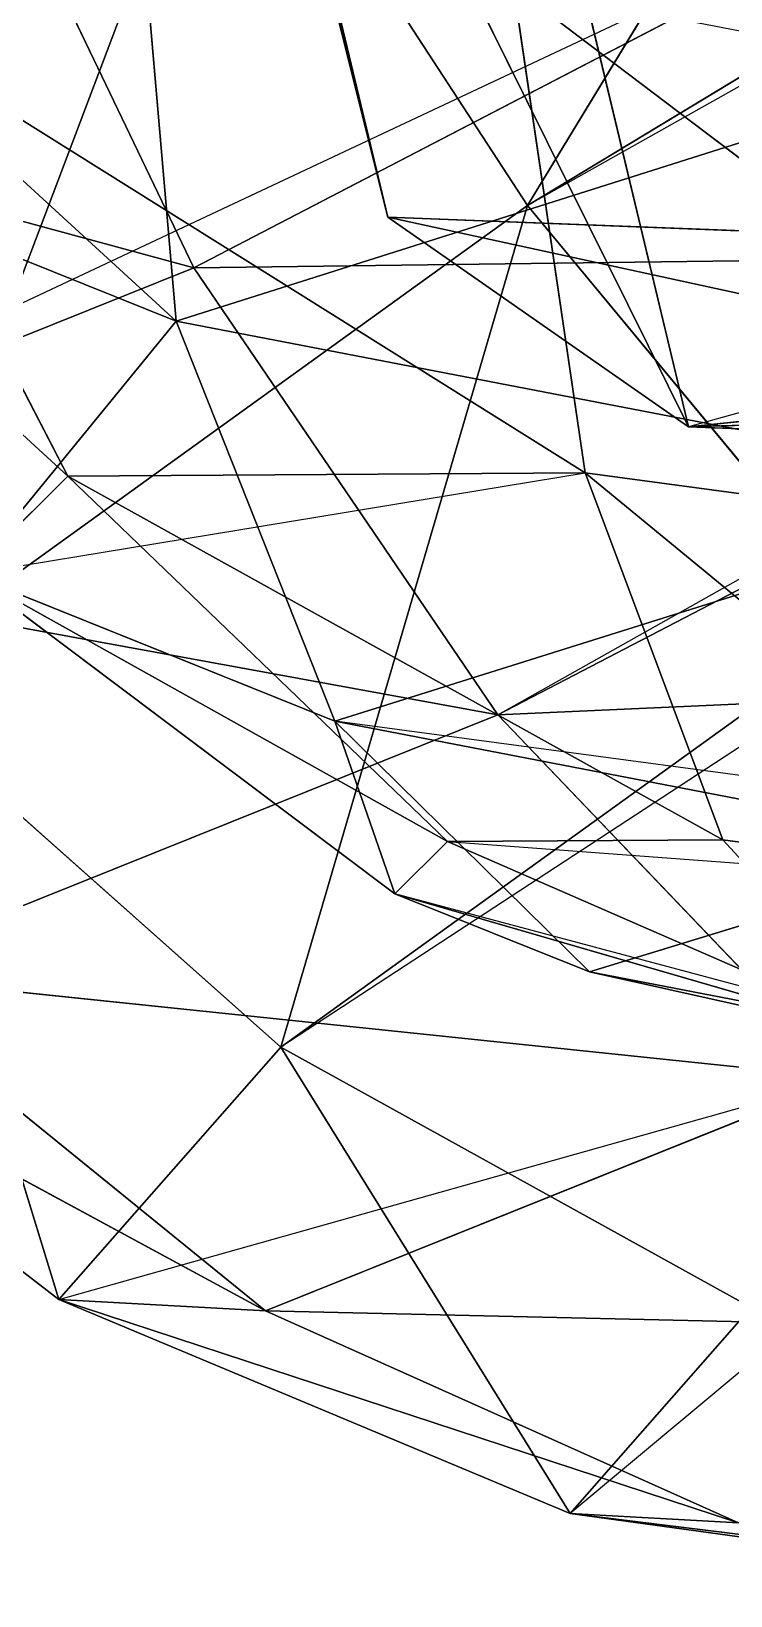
# Model space of a CAD drawing. Header units: metres. Extents: x -96 to 96, y -95 to 95.
# Drawn here: x -49.8 to -18.2, y -95.3 to -24.7 of the extents above; entities that cross this region are included whole.
import ezdxf

# ---------------------------------------------------------------- set-up
doc = ezdxf.new("R2010")
doc.units = ezdxf.units.M

msp = doc.modelspace()

# ---------------------------------------------------------------- linework, layer by layer
for p, q in [((-33.64251, -33.069374, -404.82666), (-45.41578, 15.281598, -416.49927)), ((-33.64251, -33.069374, -404.82666), (-45.41578, 15.281598, -416.49927)), ((0.8056259, 13.742645, -506.70004), (-27.3273, -32.541424, -497.77515)), ((0.8056259, 13.742645, -506.70004), (-27.3273, -32.541424, -497.77515)), ((-41.955063, 1.6096878, -436.9555), (-33.64251, -33.069374, -404.82666)), ((-20.053642, -42.52649, -423.35394), (-41.955063, 1.6096878, -436.9555)), ((-41.955063, 1.6096878, -436.9555), (-33.64251, -33.069374, -404.82666)), ((-20.053642, -42.52649, -423.35394), (-41.955063, 1.6096878, -436.9555)), ((-27.3273, -32.541424, -497.77515), (13.069283, -8.111326, -506.4519)), ((-27.3273, -32.541424, -497.77515), (13.069283, -8.111326, -506.4519)), ((-41.015987, -11.549254, -497.71722), (-57.108166, -53.98237, -466.83347)), ((-41.015987, -11.549254, -497.71722), (-57.108166, -53.98237, -466.83347)), ((-41.015987, -11.549254, -497.71722), (-27.3273, -32.541424, -497.77515)), ((-41.015987, -11.549254, -497.71722), (-27.3273, -32.541424, -497.77515)), ((-27.252522, -12.49354, -451.17834), (-20.053642, -42.52649, -423.35394)), ((-27.252522, -12.49354, -451.17834), (-20.053642, -42.52649, -423.35394)), ((-53.257355, -12.761917, -332.84558), (-42.41138, -35.35223, -333.1588)), ((-53.257355, -12.761917, -332.84558), (-42.41138, -35.35223, -333.1588)), ((-0.8056221, -13.742655, -316.68436), (-42.41138, -35.35223, -333.1588)), ((-0.8056221, -13.742655, -316.68436), (-42.41138, -35.35223, -333.1588)), ((-33.64251, -33.069374, -404.82666), (-38.216896, -14.751348, -388.67487)), ((-33.64251, -33.069374, -404.82666), (-38.216896, -14.751348, -388.67487)), ((-45.15944, -15.145468, -466.68515), (-43.205982, -37.75579, -456.18637)), ((-45.15944, -15.145468, -466.68515), (-43.205982, -37.75579, -456.18637)), ((-59.446465, -22.861294, -379.11426), (-24.729002, -44.613148, -361.8774)), ((-59.446465, -22.861294, -379.11426), (-48.095383, -44.7571, -383.2365)), ((-59.446465, -22.861294, -379.11426), (-24.729002, -44.613148, -361.8774)), ((-59.446465, -22.861294, -379.11426), (-48.095383, -44.7571, -383.2365)), ((-27.965034, -22.66735, -350.3372), (6.6028185, -48.81546, -360.18073)), ((-27.965034, -22.66735, -350.3372), (-24.729002, -44.613148, -361.8774)), ((-27.965034, -22.66735, -350.3372), (6.6028185, -48.81546, -360.18073)), ((-27.965034, -22.66735, -350.3372), (-24.729002, -44.613148, -361.8774)), ((0.46653748, -23.937122, -480.59503), (-43.205982, -37.75579, -456.18637)), ((0.46653748, -23.937122, -480.59503), (-43.205982, -37.75579, -456.18637)), ((-82.46857, -24.485332, -369.08463), (-42.41138, -35.35223, -333.1588)), ((-82.46857, -24.485332, -369.08463), (-42.41138, -35.35223, -333.1588)), ((-65.46559, -28.820183, -420.91736), (-43.205982, -37.75579, -456.18637)), ((-65.46559, -28.820183, -420.91736), (-48.095383, -44.7571, -383.2365)), ((-65.46559, -28.820183, -420.91736), (-43.205982, -37.75579, -456.18637)), ((-65.46559, -28.820183, -420.91736), (-48.095383, -44.7571, -383.2365)), ((-57.108166, -53.98237, -466.83347), (-27.3273, -32.541424, -497.77515)), ((-57.108166, -53.98237, -466.83347), (-27.3273, -32.541424, -497.77515)), ((-27.3273, -32.541424, -497.77515), (-38.47709, -70.53939, -464.22513)), ((-27.3273, -32.541424, -497.77515), (-38.47709, -70.53939, -464.22513)), ((-20.053642, -42.52649, -423.35394), (-33.64251, -33.069374, -404.82666)), ((-33.64251, -33.069374, -404.82666), (8.312552, -34.679066, -381.56335)), ((16.280512, -43.92052, -403.2073), (-33.64251, -33.069374, -404.82666)), ((-20.053642, -42.52649, -423.35394), (-33.64251, -33.069374, -404.82666)), ((-33.64251, -33.069374, -404.82666), (8.312552, -34.679066, -381.56335)), ((16.280512, -43.92052, -403.2073), (-33.64251, -33.069374, -404.82666)), ((-27.3273, -32.541424, -497.77515), (-11.776285, -51.31596, -491.96667)), ((-27.3273, -32.541424, -497.77515), (-11.776285, -51.31596, -491.96667)), ((-42.41138, -35.35223, -333.1588), (11.512928, -34.660088, -322.91083)), ((-42.41138, -35.35223, -333.1588), (11.512928, -34.660088, -322.91083)), ((11.512928, -34.660088, -322.91083), (-28.67514, -55.533333, -338.8239)), ((11.512928, -34.660088, -322.91083), (-28.67514, -55.533333, -338.8239)), ((-42.41138, -35.35223, -333.1588), (-72.65304, -47.4892, -370.6762)), ((-42.41138, -35.35223, -333.1588), (-72.65304, -47.4892, -370.6762)), ((-42.41138, -35.35223, -333.1588), (-28.67514, -55.533333, -338.8239)), ((-42.41138, -35.35223, -333.1588), (-28.67514, -55.533333, -338.8239)), ((-43.205982, -37.75579, -456.18637), (-52.562943, -49.17995, -414.26395)), ((-43.205982, -37.75579, -456.18637), (-52.562943, -49.17995, -414.26395)), ((-43.205982, -37.75579, -456.18637), (-3.0831723, -45.48704, -468.41852)), ((-43.205982, -37.75579, -456.18637), (-36.04125, -55.812202, -440.44156)), ((-43.205982, -37.75579, -456.18637), (-3.0831723, -45.48704, -468.41852)), ((-43.205982, -37.75579, -456.18637), (-36.04125, -55.812202, -440.44156)), ((-1.0914116, -40.58866, -439.2924), (-20.053642, -42.52649, -423.35394)), ((-1.0914116, -40.58866, -439.2924), (-20.053642, -42.52649, -423.35394)), ((19.88612, -41.39351, -427.6607), (-20.053642, -42.52649, -423.35394)), ((19.88612, -41.39351, -427.6607), (-20.053642, -42.52649, -423.35394)), ((-20.053642, -42.52649, -423.35394), (16.280512, -43.92052, -403.2073)), ((-20.053642, -42.52649, -423.35394), (16.280512, -43.92052, -403.2073)), ((-48.095383, -44.7571, -383.2365), (-52.562943, -49.17995, -414.26395)), ((-48.095383, -44.7571, -383.2365), (-52.562943, -49.17995, -414.26395)), ((-24.729002, -44.613148, -361.8774), (-48.095383, -44.7571, -383.2365)), ((-24.729002, -44.613148, -361.8774), (-48.095383, -44.7571, -383.2365)), ((-48.095383, -44.7571, -383.2365), (-18.510288, -61.177948, -379.54663)), ((-48.095383, -44.7571, -383.2365), (-30.943281, -61.254543, -390.9116)), ((-48.095383, -44.7571, -383.2365), (-18.510288, -61.177948, -379.54663)), ((-48.095383, -44.7571, -383.2365), (-30.943281, -61.254543, -390.9116)), ((6.6028185, -48.81546, -360.18073), (-24.729002, -44.613148, -361.8774)), ((-24.729002, -44.613148, -361.8774), (-1.8389711, -63.413948, -378.64386)), ((-24.729002, -44.613148, -361.8774), (-18.510288, -61.177948, -379.54663)), ((6.6028185, -48.81546, -360.18073), (-24.729002, -44.613148, -361.8774)), ((-24.729002, -44.613148, -361.8774), (-1.8389711, -63.413948, -378.64386)), ((-24.729002, -44.613148, -361.8774), (-18.510288, -61.177948, -379.54663)), ((-3.0831723, -45.48704, -468.41852), (-36.04125, -55.812202, -440.44156)), ((-3.0831723, -45.48704, -468.41852), (-36.04125, -55.812202, -440.44156)), ((-72.65304, -47.4892, -370.6762), (-28.67514, -55.533333, -338.8239)), ((-72.65304, -47.4892, -370.6762), (-28.67514, -55.533333, -338.8239)), ((-52.562943, -49.17995, -414.26395), (-36.04125, -55.812202, -440.44156)), ((-52.562943, -49.17995, -414.26395), (-30.943281, -61.254543, -390.9116)), ((-52.562943, -49.17995, -414.26395), (-33.32042, -63.60789, -407.42093)), ((-52.562943, -49.17995, -414.26395), (-36.04125, -55.812202, -440.44156)), ((-52.562943, -49.17995, -414.26395), (-30.943281, -61.254543, -390.9116)), ((-52.562943, -49.17995, -414.26395), (-33.32042, -63.60789, -407.42093)), ((-38.47709, -70.53939, -464.22513), (-11.776285, -51.31596, -491.96667)), ((-38.47709, -70.53939, -464.22513), (-11.776285, -51.31596, -491.96667)), ((-28.67514, -55.533333, -338.8239), (23.046911, -53.2155, -335.18762)), ((-28.67514, -55.533333, -338.8239), (23.046911, -53.2155, -335.18762)), ((-57.108166, -53.98237, -466.83347), (-48.50563, -81.93189, -423.95477)), ((-57.108166, -53.98237, -466.83347), (-38.47709, -70.53939, -464.22513)), ((-57.108166, -53.98237, -466.83347), (-48.50563, -81.93189, -423.95477)), ((-57.108166, -53.98237, -466.83347), (-38.47709, -70.53939, -464.22513)), ((-28.67514, -55.533333, -338.8239), (-57.886345, -67.256744, -375.06296)), ((-28.67514, -55.533333, -338.8239), (-57.886345, -67.256744, -375.06296)), ((-28.67514, -55.533333, -338.8239), (-12.984734, -71.92995, -349.45493)), ((-28.67514, -55.533333, -338.8239), (-12.984734, -71.92995, -349.45493)), ((-36.04125, -55.812202, -440.44156), (-6.2610073, -61.550545, -449.5206)), ((-36.04125, -55.812202, -440.44156), (-33.32042, -63.60789, -407.42093)), ((-36.04125, -55.812202, -440.44156), (-24.529411, -67.13684, -421.34976)), ((-36.04125, -55.812202, -440.44156), (-6.2610073, -61.550545, -449.5206)), ((-36.04125, -55.812202, -440.44156), (-33.32042, -63.60789, -407.42093)), ((-36.04125, -55.812202, -440.44156), (-24.529411, -67.13684, -421.34976)), ((-30.943281, -61.254543, -390.9116), (-33.32042, -63.60789, -407.42093)), ((-30.943281, -61.254543, -390.9116), (-33.32042, -63.60789, -407.42093)), ((-18.510288, -61.177948, -379.54663), (-30.943281, -61.254543, -390.9116)), ((-18.510288, -61.177948, -379.54663), (-30.943281, -61.254543, -390.9116)), ((-30.943281, -61.254543, -390.9116), (-10.058958, -70.363785, -401.2137)), ((-30.943281, -61.254543, -390.9116), (-10.058958, -70.363785, -401.2137)), ((-1.8389711, -63.413948, -378.64386), (-18.510288, -61.177948, -379.54663)), ((-18.510288, -61.177948, -379.54663), (-10.058958, -70.363785, -401.2137)), ((-1.8389711, -63.413948, -378.64386), (-18.510288, -61.177948, -379.54663)), ((-18.510288, -61.177948, -379.54663), (-10.058958, -70.363785, -401.2137)), ((-6.2610073, -61.550545, -449.5206), (-24.529411, -67.13684, -421.34976)), ((-6.2610073, -61.550545, -449.5206), (-24.529411, -67.13684, -421.34976)), ((-33.32042, -63.60789, -407.42093), (-24.529411, -67.13684, -421.34976)), ((-33.32042, -63.60789, -407.42093), (-10.058958, -70.363785, -401.2137)), ((-33.32042, -63.60789, -407.42093), (-24.529411, -67.13684, -421.34976)), ((-33.32042, -63.60789, -407.42093), (-10.058958, -70.363785, -401.2137)), ((-68.29355, -66.68905, -421.91772), (-39.174774, -82.44087, -381.94592)), ((-68.29355, -66.68905, -421.91772), (-48.50563, -81.93189, -423.95477)), ((-68.29355, -66.68905, -421.91772), (-39.174774, -82.44087, -381.94592)), ((-68.29355, -66.68905, -421.91772), (-48.50563, -81.93189, -423.95477)), ((-57.886345, -67.256744, -375.06296), (-12.984734, -71.92995, -349.45493)), ((-57.886345, -67.256744, -375.06296), (-39.174774, -82.44087, -381.94592)), ((-57.886345, -67.256744, -375.06296), (-12.984734, -71.92995, -349.45493)), ((-57.886345, -67.256744, -375.06296), (-39.174774, -82.44087, -381.94592)), ((-24.529411, -67.13684, -421.34976), (-8.683671, -70.19015, -426.1806)), ((-24.529411, -67.13684, -421.34976), (-10.058958, -70.363785, -401.2137)), ((-24.529411, -67.13684, -421.34976), (-8.683671, -70.19015, -426.1806)), ((-24.529411, -67.13684, -421.34976), (-10.058958, -70.363785, -401.2137)), ((-48.50563, -81.93189, -423.95477), (-38.47709, -70.53939, -464.22513)), ((-48.50563, -81.93189, -423.95477), (-38.47709, -70.53939, -464.22513)), ((-38.47709, -70.53939, -464.22513), (-25.412132, -91.59119, -425.15613)), ((-38.47709, -70.53939, -464.22513), (-17.223864, -82.289246, -458.03674)), ((-38.47709, -70.53939, -464.22513), (-25.412132, -91.59119, -425.15613)), ((-38.47709, -70.53939, -464.22513), (-17.223864, -82.289246, -458.03674)), ((-12.984734, -71.92995, -349.45493), (-39.174774, -82.44087, -381.94592)), ((-12.984734, -71.92995, -349.45493), (-39.174774, -82.44087, -381.94592)), ((-39.174774, -82.44087, -381.94592), (-48.50563, -81.93189, -423.95477)), ((-48.50563, -81.93189, -423.95477), (-17.793526, -92.00676, -390.85608)), ((-48.50563, -81.93189, -423.95477), (-25.412132, -91.59119, -425.15613)), ((-39.174774, -82.44087, -381.94592), (-48.50563, -81.93189, -423.95477)), ((-48.50563, -81.93189, -423.95477), (-17.793526, -92.00676, -390.85608)), ((-48.50563, -81.93189, -423.95477), (-25.412132, -91.59119, -425.15613)), ((-39.174774, -82.44087, -381.94592), (3.5905495, -83.42463, -364.32727)), ((-39.174774, -82.44087, -381.94592), (-17.793526, -92.00676, -390.85608)), ((-39.174774, -82.44087, -381.94592), (3.5905495, -83.42463, -364.32727)), ((-39.174774, -82.44087, -381.94592), (-17.793526, -92.00676, -390.85608)), ((-25.412132, -91.59119, -425.15613), (-17.223864, -82.289246, -458.03674)), ((-25.412132, -91.59119, -425.15613), (-17.223864, -82.289246, -458.03674)), ((-17.793526, -92.00676, -390.85608), (-25.412132, -91.59119, -425.15613)), ((-25.412132, -91.59119, -425.15613), (4.8003235, -95.30257, -401.18616)), ((-25.412132, -91.59119, -425.15613), (-0.5868454, -95.00871, -425.43994)), ((-17.793526, -92.00676, -390.85608), (-25.412132, -91.59119, -425.15613)), ((-25.412132, -91.59119, -425.15613), (4.8003235, -95.30257, -401.18616)), ((-25.412132, -91.59119, -425.15613), (-0.5868454, -95.00871, -425.43994))]:
    msp.add_line(p, q)
for points in [[(-45.41578, 15.281598, -416.49927), (-41.955063, 1.6096878, -436.9555), (-33.64251, -33.069374, -404.82666), (-33.64241, -33.069275, -404.82657)], [(-45.41578, 15.281598, -416.49927), (-33.64251, -33.069374, -404.82666), (-38.216896, -14.751348, -388.67487), (-38.216797, -14.751247, -388.67477)], [(-27.3273, -32.541424, -497.77515), (-41.015987, -11.549254, -497.71722), (0.8056259, 13.742645, -506.70004), (0.80572593, 13.742745, -506.69995)], [(-27.3273, -32.541424, -497.77515), (0.8056259, 13.742645, -506.70004), (13.069283, -8.111326, -506.4519), (13.069383, -8.111226, -506.4518)], [(-27.3273, -32.541424, -497.77515), (13.069283, -8.111326, -506.4519), (53.25736, 12.761921, -490.5388), (53.257458, 12.762021, -490.5387)], [(-71.84741, -33.74655, -465.68402), (-51.909515, 10.229988, -491.7968), (-41.015987, -11.549254, -497.71722), (-41.01589, -11.549154, -497.71713)], [(-41.955063, 1.6096878, -436.9555), (-27.252522, -12.49354, -451.17834), (-20.053642, -42.52649, -423.35394), (-20.053543, -42.52639, -423.35385)], [(-41.955063, 1.6096878, -436.9555), (-20.053642, -42.52649, -423.35394), (-33.64251, -33.069374, -404.82666), (-33.64241, -33.069275, -404.82657)], [(-41.955063, 1.6096878, -436.9555), (-33.64251, -33.069374, -404.82666), (8.312552, -34.679066, -381.56335), (8.312653, -34.678967, -381.56326)], [(14.248211, -28.329105, -348.05127), (-27.82807, 2.0124717, -346.3179), (-27.965034, -22.66735, -350.3372), (-27.964935, -22.667252, -350.3371)], [(14.248211, -28.329105, -348.05127), (20.175062, -4.4258366, -343.71844), (-27.82807, 2.0124717, -346.3179), (-27.82797, 2.0125716, -346.3178)], [(-65.46559, -28.820183, -420.91736), (-70.47213, -4.98427, -426.5787), (-45.15944, -15.145468, -466.68515), (-45.15934, -15.145368, -466.68506)], [(-11.776285, -51.31596, -491.96667), (-27.3273, -32.541424, -497.77515), (13.069283, -8.111326, -506.4519), (13.069383, -8.111226, -506.4518)], [(51.90952, -10.229982, -331.5876), (11.512928, -34.660088, -322.91083), (-28.67514, -55.533333, -338.8239), (-28.675041, -55.533234, -338.82382)], [(-83.427376, -46.90148, -419.1838), (-71.84741, -33.74655, -465.68402), (-41.015987, -11.549254, -497.71722), (-41.01589, -11.549154, -497.71713)], [(-57.108166, -53.98237, -466.83347), (-71.84741, -33.74655, -465.68402), (-41.015987, -11.549254, -497.71722), (-41.01589, -11.549154, -497.71713)], [(-57.108166, -53.98237, -466.83347), (-41.015987, -11.549254, -497.71722), (-27.3273, -32.541424, -497.77515), (-27.3272, -32.541325, -497.77505)], [(-27.252522, -12.49354, -451.17834), (-5.2476873, -23.24913, -455.3568), (-1.0914116, -40.58866, -439.2924), (-1.0913116, -40.588562, -439.2923)], [(-27.252522, -12.49354, -451.17834), (-1.0914116, -40.58866, -439.2924), (-20.053642, -42.52649, -423.35394), (-20.053543, -42.52639, -423.35385)], [(-42.41138, -35.35223, -333.1588), (-53.257355, -12.761917, -332.84558), (-82.46857, -24.485332, -369.08463), (-82.46847, -24.485233, -369.08453)], [(-0.8056221, -13.742655, -316.68436), (-53.257355, -12.761917, -332.84558), (-42.41138, -35.35223, -333.1588), (-42.41128, -35.35213, -333.15872)], [(-0.8056221, -13.742655, -316.68436), (-42.41138, -35.35223, -333.1588), (-72.65304, -47.4892, -370.6762), (-72.65294, -47.4891, -370.67612)], [(11.512928, -34.660088, -322.91083), (-0.8056221, -13.742655, -316.68436), (-42.41138, -35.35223, -333.1588), (-42.41128, -35.35213, -333.15872)], [(-38.216896, -14.751348, -388.67487), (-33.64251, -33.069374, -404.82666), (8.312552, -34.679066, -381.56335), (8.312653, -34.678967, -381.56326)], [(-38.216896, -14.751348, -388.67487), (8.312552, -34.679066, -381.56335), (-1.8827496, -16.145382, -368.52826), (-1.8826495, -16.145283, -368.52817)], [(-65.46559, -28.820183, -420.91736), (-45.15944, -15.145468, -466.68515), (-43.205982, -37.75579, -456.18637), (-43.205883, -37.75569, -456.18628)], [(-43.205982, -37.75579, -456.18637), (-45.15944, -15.145468, -466.68515), (0.46653748, -23.937122, -480.59503), (0.46663746, -23.937023, -480.59494)], [(-48.095383, -44.7571, -383.2365), (-59.446465, -22.861294, -379.11426), (-65.46559, -28.820183, -420.91736), (-65.46549, -28.820084, -420.91727)], [(-59.446465, -22.861294, -379.11426), (-65.46559, -28.820183, -420.91736), (-43.205982, -37.75579, -456.18637), (-43.205883, -37.75569, -456.18628)], [(-24.729002, -44.613148, -361.8774), (-27.965034, -22.66735, -350.3372), (-59.446465, -22.861294, -379.11426), (-59.446365, -22.861195, -379.11417)], [(-24.729002, -44.613148, -361.8774), (-59.446465, -22.861294, -379.11426), (-48.095383, -44.7571, -383.2365), (-48.095284, -44.757, -383.23642)], [(6.6028185, -48.81546, -360.18073), (14.248211, -28.329105, -348.05127), (-27.965034, -22.66735, -350.3372), (-27.964935, -22.667252, -350.3371)], [(47.441204, -37.197357, -373.3261), (14.248211, -28.329105, -348.05127), (-27.965034, -22.66735, -350.3372), (-27.964935, -22.667252, -350.3371)], [(6.6028185, -48.81546, -360.18073), (-27.965034, -22.66735, -350.3372), (-24.729002, -44.613148, -361.8774), (-24.728903, -44.61305, -361.87732)], [(-43.205982, -37.75579, -456.18637), (0.46653748, -23.937122, -480.59503), (-3.0831723, -45.48704, -468.41852), (-3.0830724, -45.486942, -468.41843)], [(-42.41138, -35.35223, -333.1588), (-82.46857, -24.485332, -369.08463), (-72.65304, -47.4892, -370.6762), (-72.65294, -47.4891, -370.67612)], [(-48.095383, -44.7571, -383.2365), (-65.46559, -28.820183, -420.91736), (-52.562943, -49.17995, -414.26395), (-52.562843, -49.17985, -414.26385)], [(-52.562943, -49.17995, -414.26395), (-65.46559, -28.820183, -420.91736), (-43.205982, -37.75579, -456.18637), (-43.205883, -37.75569, -456.18628)], [(-38.47709, -70.53939, -464.22513), (-11.776285, -51.31596, -491.96667), (24.44229, -29.412537, -499.74603), (24.442389, -29.412437, -499.74594)], [(-38.47709, -70.53939, -464.22513), (-57.108166, -53.98237, -466.83347), (-27.3273, -32.541424, -497.77515), (-27.3272, -32.541325, -497.77505)], [(-38.47709, -70.53939, -464.22513), (-27.3273, -32.541424, -497.77515), (-11.776285, -51.31596, -491.96667), (-11.776185, -51.31586, -491.96658)], [(8.312552, -34.679066, -381.56335), (8.312552, -34.679066, -381.56335), (-33.64251, -33.069374, -404.82666), (-33.64241, -33.069275, -404.82657)], [(-33.64251, -33.069374, -404.82666), (-20.053642, -42.52649, -423.35394), (16.280512, -43.92052, -403.2073), (16.280611, -43.92042, -403.2072)], [(-33.64251, -33.069374, -404.82666), (16.280512, -43.92052, -403.2073), (8.312552, -34.679066, -381.56335), (8.312653, -34.678967, -381.56326)], [(11.512928, -34.660088, -322.91083), (-42.41138, -35.35223, -333.1588), (-28.67514, -55.533333, -338.8239), (-28.675041, -55.533234, -338.82382)], [(23.046911, -53.2155, -335.18762), (11.512928, -34.660088, -322.91083), (-28.67514, -55.533333, -338.8239), (-28.675041, -55.533234, -338.82382)], [(-20.053642, -42.52649, -423.35394), (16.280512, -43.92052, -403.2073), (8.312552, -34.679066, -381.56335), (8.312653, -34.678967, -381.56326)], [(-28.67514, -55.533333, -338.8239), (-42.41138, -35.35223, -333.1588), (-72.65304, -47.4892, -370.6762), (-72.65294, -47.4891, -370.67612)], [(-52.562943, -49.17995, -414.26395), (-43.205982, -37.75579, -456.18637), (-36.04125, -55.812202, -440.44156), (-36.04115, -55.812103, -440.44147)], [(-36.04125, -55.812202, -440.44156), (-43.205982, -37.75579, -456.18637), (-3.0831723, -45.48704, -468.41852), (-3.0830724, -45.486942, -468.41843)], [(-20.053642, -42.52649, -423.35394), (-1.0914116, -40.58866, -439.2924), (19.88612, -41.39351, -427.6607), (19.886219, -41.39341, -427.6606)], [(-20.053642, -42.52649, -423.35394), (19.88612, -41.39351, -427.6607), (16.280512, -43.92052, -403.2073), (16.280611, -43.92042, -403.2072)], [(16.280512, -43.92052, -403.2073), (16.280512, -43.92052, -403.2073), (-20.053642, -42.52649, -423.35394), (-20.053543, -42.52639, -423.35385)], [(-24.729002, -44.613148, -361.8774), (-48.095383, -44.7571, -383.2365), (-52.562943, -49.17995, -414.26395), (-52.562843, -49.17985, -414.26385)], [(-30.943281, -61.254543, -390.9116), (-48.095383, -44.7571, -383.2365), (-52.562943, -49.17995, -414.26395), (-52.562843, -49.17985, -414.26385)], [(-18.510288, -61.177948, -379.54663), (-24.729002, -44.613148, -361.8774), (-48.095383, -44.7571, -383.2365), (-48.095284, -44.757, -383.23642)], [(-18.510288, -61.177948, -379.54663), (-48.095383, -44.7571, -383.2365), (-30.943281, -61.254543, -390.9116), (-30.943182, -61.254444, -390.9115)], [(-1.8389711, -63.413948, -378.64386), (6.6028185, -48.81546, -360.18073), (-24.729002, -44.613148, -361.8774), (-24.728903, -44.61305, -361.87732)], [(-1.8389711, -63.413948, -378.64386), (-24.729002, -44.613148, -361.8774), (-18.510288, -61.177948, -379.54663), (-18.51019, -61.17785, -379.54654)], [(-36.04125, -55.812202, -440.44156), (-3.0831723, -45.48704, -468.41852), (-6.2610073, -61.550545, -449.5206), (-6.260907, -61.550446, -449.5205)], [(-28.67514, -55.533333, -338.8239), (-72.65304, -47.4892, -370.6762), (-57.886345, -67.256744, -375.06296), (-57.886246, -67.256645, -375.06287)], [(-30.943281, -61.254543, -390.9116), (-52.562943, -49.17995, -414.26395), (-33.32042, -63.60789, -407.42093), (-33.32032, -63.60779, -407.42084)], [(-33.32042, -63.60789, -407.42093), (-52.562943, -49.17995, -414.26395), (-36.04125, -55.812202, -440.44156), (-36.04115, -55.812103, -440.44147)], [(-17.223864, -82.289246, -458.03674), (-38.47709, -70.53939, -464.22513), (-11.776285, -51.31596, -491.96667), (-11.776185, -51.31586, -491.96658)], [(23.046911, -53.2155, -335.18762), (-28.67514, -55.533333, -338.8239), (-12.984734, -71.92995, -349.45493), (-12.984633, -71.92985, -349.45483)], [(-48.50563, -81.93189, -423.95477), (-68.29355, -66.68905, -421.91772), (-57.108166, -53.98237, -466.83347), (-57.108067, -53.98227, -466.83337)], [(-48.50563, -81.93189, -423.95477), (-57.108166, -53.98237, -466.83347), (-38.47709, -70.53939, -464.22513), (-38.47699, -70.53929, -464.22504)], [(-12.984734, -71.92995, -349.45493), (-28.67514, -55.533333, -338.8239), (-57.886345, -67.256744, -375.06296), (-57.886246, -67.256645, -375.06287)], [(-33.32042, -63.60789, -407.42093), (-36.04125, -55.812202, -440.44156), (-24.529411, -67.13684, -421.34976), (-24.529312, -67.13674, -421.34967)], [(-24.529411, -67.13684, -421.34976), (-36.04125, -55.812202, -440.44156), (-6.2610073, -61.550545, -449.5206), (-6.260907, -61.550446, -449.5205)], [(-36.04125, -55.812202, -440.44156), (-6.2610073, -61.550545, -449.5206), (22.84329, -63.709953, -437.25287), (22.84339, -63.709854, -437.25278)], [(-10.058958, -70.363785, -401.2137), (-30.943281, -61.254543, -390.9116), (-33.32042, -63.60789, -407.42093), (-33.32032, -63.60779, -407.42084)], [(-10.058958, -70.363785, -401.2137), (-18.510288, -61.177948, -379.54663), (-30.943281, -61.254543, -390.9116), (-30.943182, -61.254444, -390.9115)], [(-1.8389711, -63.413948, -378.64386), (-18.510288, -61.177948, -379.54663), (-30.943281, -61.254543, -390.9116), (-30.943182, -61.254444, -390.9115)], [(-10.058958, -70.363785, -401.2137), (-1.8389711, -63.413948, -378.64386), (-18.510288, -61.177948, -379.54663), (-18.51019, -61.17785, -379.54654)], [(-24.529411, -67.13684, -421.34976), (-6.2610073, -61.550545, -449.5206), (-8.683671, -70.19015, -426.1806), (-8.683571, -70.19005, -426.1805)], [(-10.058958, -70.363785, -401.2137), (-33.32042, -63.60789, -407.42093), (-24.529411, -67.13684, -421.34976), (-24.529312, -67.13674, -421.34967)], [(-33.32042, -63.60789, -407.42093), (-24.529411, -67.13684, -421.34976), (-8.683671, -70.19015, -426.1806), (-8.683571, -70.19005, -426.1805)], [(-39.174774, -82.44087, -381.94592), (-57.886345, -67.256744, -375.06296), (-68.29355, -66.68905, -421.91772), (-68.29345, -66.68895, -421.91763)], [(-39.174774, -82.44087, -381.94592), (-68.29355, -66.68905, -421.91772), (-48.50563, -81.93189, -423.95477), (-48.50553, -81.93179, -423.95468)], [(-25.412132, -91.59119, -425.15613), (-17.223864, -82.289246, -458.03674), (4.577246, -66.59339, -480.68762), (4.5773463, -66.59329, -480.68753)], [(-12.984734, -71.92995, -349.45493), (-57.886345, -67.256744, -375.06296), (-39.174774, -82.44087, -381.94592), (-39.174675, -82.44077, -381.94583)], [(-10.058958, -70.363785, -401.2137), (-24.529411, -67.13684, -421.34976), (-8.683671, -70.19015, -426.1806), (-8.683571, -70.19005, -426.1805)], [(-25.412132, -91.59119, -425.15613), (-48.50563, -81.93189, -423.95477), (-38.47709, -70.53939, -464.22513), (-38.47699, -70.53929, -464.22504)], [(-25.412132, -91.59119, -425.15613), (-38.47709, -70.53939, -464.22513), (-17.223864, -82.289246, -458.03674), (-17.223764, -82.28915, -458.03665)], [(-12.984734, -71.92995, -349.45493), (-39.174774, -82.44087, -381.94592), (-48.50563, -81.93189, -423.95477), (-48.50553, -81.93179, -423.95468)], [(3.5905495, -83.42463, -364.32727), (-12.984734, -71.92995, -349.45493), (-39.174774, -82.44087, -381.94592), (-39.174675, -82.44077, -381.94583)], [(-17.793526, -92.00676, -390.85608), (-39.174774, -82.44087, -381.94592), (-48.50563, -81.93189, -423.95477), (-48.50553, -81.93179, -423.95468)], [(-17.793526, -92.00676, -390.85608), (-48.50563, -81.93189, -423.95477), (-25.412132, -91.59119, -425.15613), (-25.412033, -91.59109, -425.15604)], [(3.5905495, -83.42463, -364.32727), (-39.174774, -82.44087, -381.94592), (-17.793526, -92.00676, -390.85608), (-17.793427, -92.00666, -390.856)], [(-0.5868454, -95.00871, -425.43994), (-25.412132, -91.59119, -425.15613), (-17.223864, -82.289246, -458.03674), (-17.223764, -82.28915, -458.03665)], [(4.8003235, -95.30257, -401.18616), (-17.793526, -92.00676, -390.85608), (-25.412132, -91.59119, -425.15613), (-25.412033, -91.59109, -425.15604)], [(4.8003235, -95.30257, -401.18616), (-25.412132, -91.59119, -425.15613), (-0.5868454, -95.00871, -425.43994), (-0.5867454, -95.00861, -425.43985)]]:
    msp.add_3dface(points)

doc.saveas('drawing.dxf')
